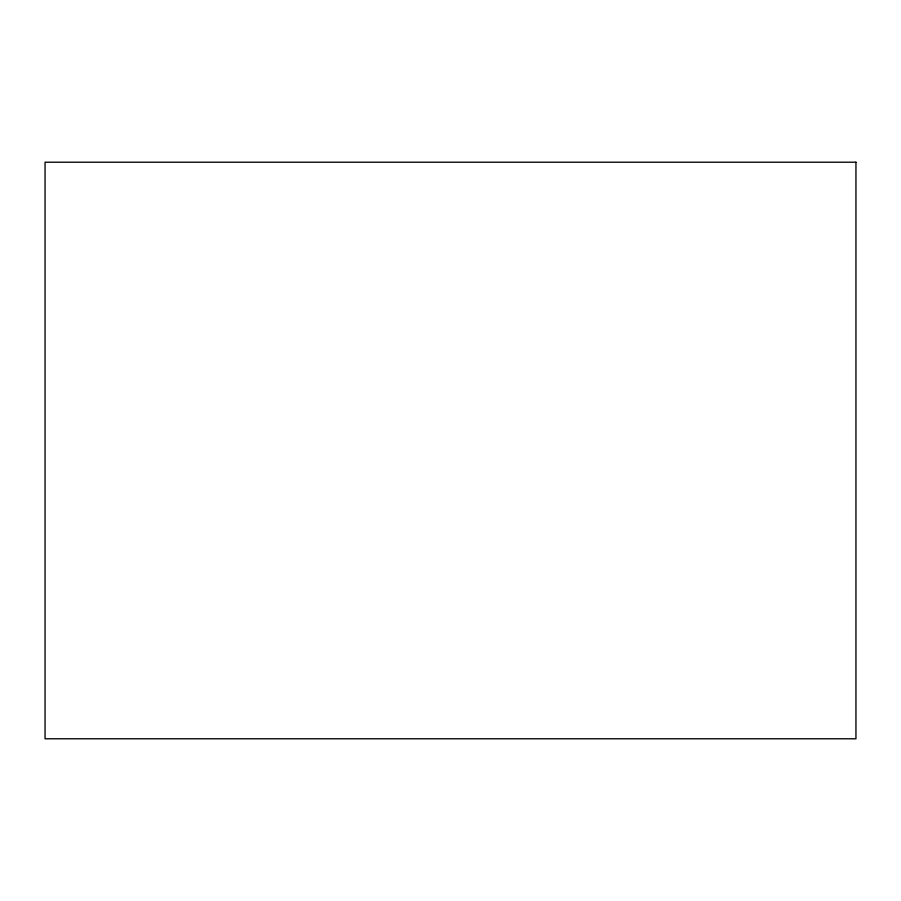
<?xml version="1.0" encoding="UTF-8"?>
<svg xmlns="http://www.w3.org/2000/svg" width="901" height="901" viewBox="0 0 901 901"><rect width="100%" height="100%" fill="white"/><g stroke="black" fill="none" stroke-linecap="round" stroke-linejoin="round"><path stroke-width="1.35" d="M855.95 162.214L45.05 162.214L45.05 738.786L855.95 738.786L855.95 162.214"/></g></svg>
